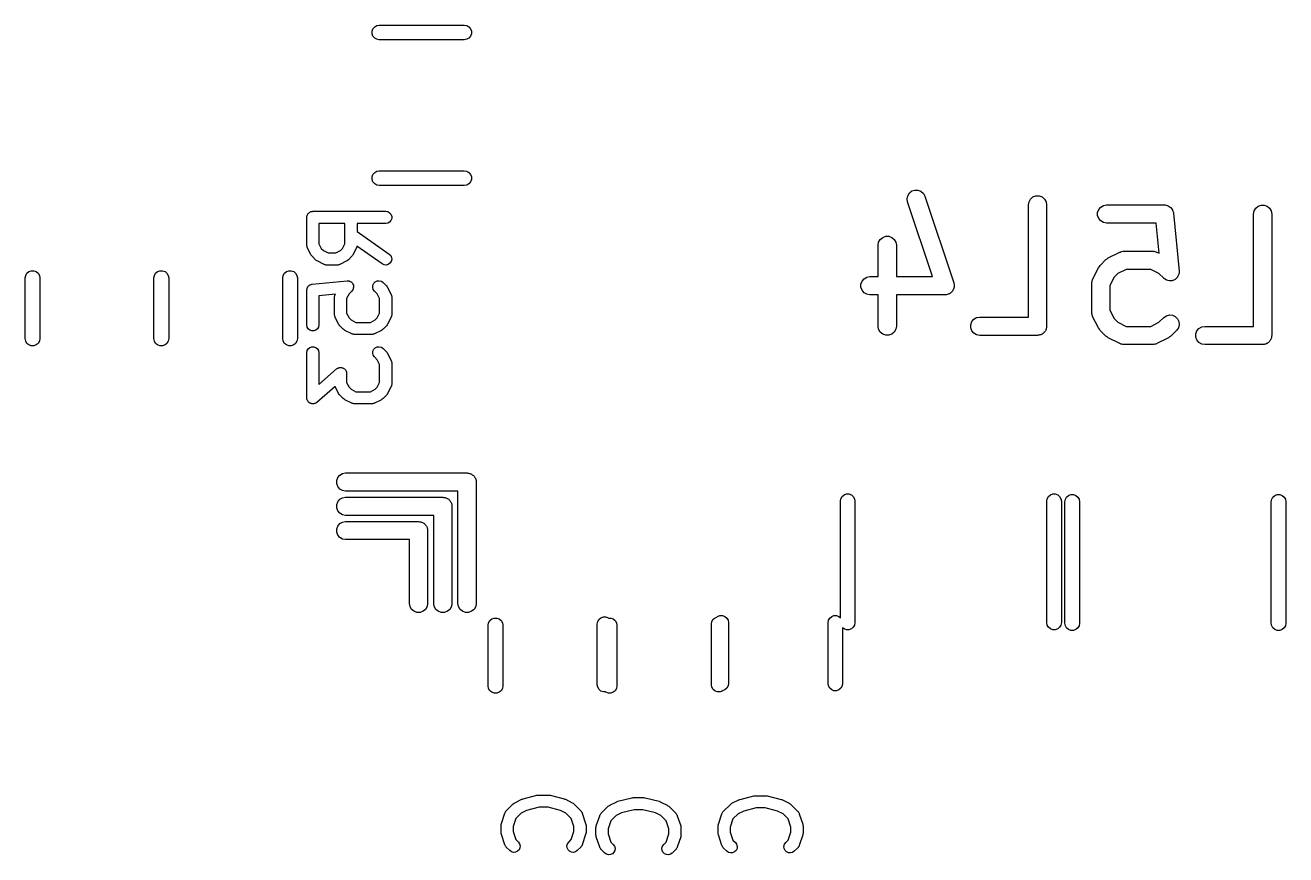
# Model space of a CAD drawing. Extents: x 93.7 to 160.2, y -161.6 to -97.7.
# Drawn here: x 149.72 to 160.1, y -152.25 to -145.42 of the extents above; entities that cross this region are included whole.
import ezdxf

# ---------------------------------------------------------------- set-up
doc = ezdxf.new("R2010")
doc.units = 0
doc.header["$MEASUREMENT"] = 0
doc.layers.add('BLACK', color=7, linetype='CONTINUOUS')

msp = doc.modelspace()

# ---------------------------------------------------------------- linework, layer by layer
at = {"layer": 'Black'}
for p, q in [((152.576, -145.467), (152.583, -145.448)), ((152.576, -145.488), (152.576, -145.467)), ((152.583, -145.508), (152.576, -145.488)), ((152.583, -145.448), (152.597, -145.432)), ((152.597, -145.432), (152.615, -145.421)), ((152.615, -145.421), (152.635, -145.418)), ((152.635, -145.418), (153.335, -145.418)), ((153.335, -145.418), (153.356, -145.421)), ((153.356, -145.421), (153.374, -145.432)), ((153.374, -145.432), (153.387, -145.448)), ((153.387, -145.448), (153.394, -145.467)), ((153.394, -145.488), (153.387, -145.508)), ((153.394, -145.467), (153.394, -145.488)), ((152.597, -145.524), (152.583, -145.508)), ((152.615, -145.534), (152.597, -145.524)), ((152.635, -145.538), (152.615, -145.534)), ((153.335, -145.538), (152.635, -145.538)), ((153.356, -145.534), (153.335, -145.538)), ((153.374, -145.524), (153.356, -145.534)), ((153.387, -145.508), (153.374, -145.524)), ((152.583, -146.648), (152.597, -146.632)), ((152.597, -146.632), (152.615, -146.621)), ((152.615, -146.621), (152.635, -146.618)), ((152.635, -146.618), (153.335, -146.618)), ((153.335, -146.618), (153.356, -146.621)), ((153.356, -146.621), (153.374, -146.632)), ((153.374, -146.632), (153.387, -146.648)), ((152.576, -146.667), (152.583, -146.648)), ((152.576, -146.688), (152.576, -146.667)), ((152.583, -146.708), (152.576, -146.688)), ((152.597, -146.724), (152.583, -146.708)), ((152.615, -146.734), (152.597, -146.724)), ((152.635, -146.738), (152.615, -146.734)), ((153.335, -146.738), (152.635, -146.738)), ((153.356, -146.734), (153.335, -146.738)), ((153.374, -146.724), (153.356, -146.734)), ((153.387, -146.708), (153.374, -146.724)), ((153.387, -146.648), (153.394, -146.667)), ((153.394, -146.688), (153.387, -146.708)), ((153.394, -146.667), (153.394, -146.688)), ((156.983, -146.847), (156.988, -146.822)), ((156.988, -146.822), (157.002, -146.799)), ((157.002, -146.799), (157.022, -146.783)), ((157.022, -146.783), (157.047, -146.775)), ((157.047, -146.775), (157.073, -146.776)), ((157.073, -146.776), (157.097, -146.785)), ((157.097, -146.785), (157.117, -146.803)), ((157.117, -146.803), (157.129, -146.825)), ((157.129, -146.825), (157.367, -147.54)), ((158.001, -146.849), (158.02, -146.832)), ((158.02, -146.832), (158.045, -146.823)), ((158.045, -146.823), (158.071, -146.823)), ((158.071, -146.823), (158.095, -146.832)), ((158.095, -146.832), (158.115, -146.849)), ((156.987, -146.873), (156.983, -146.847)), ((157.192, -147.488), (156.987, -146.873)), ((157.983, -146.897), (157.988, -146.871)), ((157.983, -147.822), (157.983, -146.897)), ((157.988, -146.871), (158.001, -146.849)), ((158.115, -146.849), (158.128, -146.871)), ((158.128, -146.871), (158.133, -146.897)), ((158.133, -146.897), (158.133, -147.897)), ((158.553, -146.96), (158.562, -146.935)), ((158.562, -146.935), (158.578, -146.915)), ((158.578, -146.915), (158.601, -146.902)), ((158.601, -146.902), (158.626, -146.898)), ((158.626, -146.898), (159.103, -146.898)), ((159.103, -146.898), (159.105, -146.898)), ((159.105, -146.898), (159.108, -146.898)), ((159.108, -146.898), (159.118, -146.901)), ((159.118, -146.901), (159.128, -146.902)), ((159.128, -146.902), (159.131, -146.904)), ((159.131, -146.904), (159.134, -146.905)), ((159.134, -146.905), (159.142, -146.91)), ((159.142, -146.91), (159.151, -146.915)), ((159.151, -146.915), (159.153, -146.918)), ((159.153, -146.918), (159.155, -146.919)), ((159.155, -146.919), (159.161, -146.928)), ((159.161, -146.928), (159.168, -146.935)), ((159.168, -146.935), (159.169, -146.938)), ((159.169, -146.938), (159.17, -146.94)), ((159.17, -146.94), (159.173, -146.95)), ((159.837, -146.973), (159.842, -146.947)), ((159.842, -146.947), (159.855, -146.925)), ((159.855, -146.925), (159.875, -146.908)), ((159.875, -146.908), (159.899, -146.899)), ((159.899, -146.899), (159.925, -146.899)), ((159.925, -146.899), (159.95, -146.908)), ((159.95, -146.908), (159.97, -146.925)), ((159.97, -146.925), (159.983, -146.947)), ((159.983, -146.947), (159.987, -146.973)), ((152.038, -147), (152.039, -146.996)), ((152.038, -147.229), (152.038, -147)), ((152.039, -146.992), (152.04, -146.987)), ((152.039, -146.996), (152.039, -146.992)), ((152.04, -146.987), (152.041, -146.983)), ((152.041, -146.983), (152.043, -146.979)), ((152.043, -146.979), (152.045, -146.975)), ((152.045, -146.975), (152.047, -146.972)), ((152.047, -146.972), (152.05, -146.968)), ((152.05, -146.968), (152.053, -146.965)), ((152.053, -146.965), (152.056, -146.962)), ((152.056, -146.962), (152.059, -146.96)), ((152.059, -146.96), (152.063, -146.957)), ((152.063, -146.957), (152.067, -146.955)), ((152.067, -146.955), (152.071, -146.953)), ((152.071, -146.953), (152.075, -146.953)), ((152.075, -146.953), (152.079, -146.951)), ((152.079, -146.951), (152.084, -146.951)), ((152.084, -146.951), (152.088, -146.95)), ((152.088, -146.95), (152.688, -146.95)), ((152.138, -147.05), (152.138, -147.217)), ((152.352, -147.05), (152.138, -147.05)), ((152.352, -147.217), (152.352, -147.05)), ((152.688, -147.05), (152.452, -147.05)), ((152.452, -147.05), (152.452, -147.117)), ((152.688, -146.95), (152.705, -146.953)), ((152.705, -147.047), (152.688, -147.05)), ((152.705, -146.953), (152.72, -146.962)), ((152.72, -147.039), (152.705, -147.047)), ((152.72, -146.962), (152.731, -146.975)), ((152.731, -147.025), (152.72, -147.039)), ((152.731, -146.975), (152.737, -146.992)), ((152.737, -147.009), (152.731, -147.025)), ((152.737, -146.992), (152.737, -147.009)), ((158.553, -146.986), (158.553, -146.96)), ((158.562, -147.01), (158.553, -146.986)), ((158.578, -147.03), (158.562, -147.01)), ((158.601, -147.043), (158.578, -147.03)), ((158.626, -147.048), (158.601, -147.043)), ((159.035, -147.048), (158.626, -147.048)), ((159.06, -147.296), (159.035, -147.048)), ((159.173, -146.95), (159.177, -146.96)), ((159.177, -146.96), (159.177, -146.963)), ((159.177, -146.963), (159.177, -146.965)), ((159.177, -146.965), (159.225, -147.442)), ((159.837, -147.898), (159.837, -146.973)), ((159.987, -146.973), (159.987, -147.973)), ((152.452, -147.117), (152.717, -147.302)), ((152.038, -147.232), (152.038, -147.229)), ((152.038, -147.235), (152.038, -147.232)), ((152.04, -147.24), (152.038, -147.235)), ((152.041, -147.246), (152.04, -147.24)), ((152.042, -147.248), (152.041, -147.246)), ((152.043, -147.251), (152.042, -147.248)), ((152.072, -147.308), (152.043, -147.251)), ((152.138, -147.217), (152.157, -147.256)), ((152.157, -147.256), (152.175, -147.273)), ((152.315, -147.273), (152.332, -147.256)), ((152.332, -147.256), (152.352, -147.217)), ((152.447, -147.251), (152.418, -147.308)), ((152.448, -147.248), (152.447, -147.251)), ((152.449, -147.246), (152.448, -147.248)), ((152.45, -147.24), (152.449, -147.246)), ((152.451, -147.238), (152.45, -147.24)), ((152.659, -147.384), (152.451, -147.238)), ((156.745, -147.23), (156.749, -147.204)), ((156.745, -147.488), (156.745, -147.23)), ((156.749, -147.204), (156.762, -147.182)), ((156.762, -147.182), (156.782, -147.165)), ((156.782, -147.165), (156.807, -147.156)), ((156.807, -147.156), (156.833, -147.156)), ((156.833, -147.156), (156.857, -147.165)), ((156.857, -147.165), (156.877, -147.182)), ((156.877, -147.182), (156.89, -147.204)), ((156.89, -147.204), (156.895, -147.23)), ((156.895, -147.23), (156.895, -147.488)), ((152.076, -147.315), (152.072, -147.308)), ((152.081, -147.321), (152.076, -147.315)), ((152.11, -147.35), (152.081, -147.321)), ((152.116, -147.355), (152.11, -147.35)), ((152.123, -147.359), (152.116, -147.355)), ((152.18, -147.388), (152.123, -147.359)), ((152.175, -147.273), (152.214, -147.293)), ((152.214, -147.293), (152.276, -147.293)), ((152.276, -147.293), (152.315, -147.273)), ((152.367, -147.359), (152.31, -147.388)), ((152.374, -147.355), (152.367, -147.359)), ((152.38, -147.35), (152.374, -147.355)), ((152.409, -147.321), (152.38, -147.35)), ((152.413, -147.315), (152.409, -147.321)), ((152.418, -147.308), (152.413, -147.315)), ((152.717, -147.302), (152.729, -147.314)), ((152.729, -147.314), (152.736, -147.33)), ((152.738, -147.347), (152.733, -147.364)), ((152.736, -147.33), (152.738, -147.347)), ((158.573, -147.396), (158.621, -147.348)), ((158.621, -147.348), (158.631, -147.342)), ((158.631, -147.342), (158.641, -147.334)), ((158.641, -147.334), (158.736, -147.287)), ((158.736, -147.287), (158.74, -147.286)), ((158.74, -147.286), (158.744, -147.283)), ((158.744, -147.283), (158.752, -147.282)), ((158.752, -147.282), (158.761, -147.279)), ((158.761, -147.279), (158.765, -147.28)), ((158.765, -147.28), (158.769, -147.279)), ((158.769, -147.279), (159.007, -147.279)), ((159.007, -147.279), (159.012, -147.28)), ((159.012, -147.28), (159.016, -147.279)), ((159.016, -147.279), (159.024, -147.282)), ((159.024, -147.282), (159.033, -147.283)), ((159.033, -147.283), (159.037, -147.286)), ((159.037, -147.286), (159.041, -147.287)), ((159.041, -147.287), (159.06, -147.296)), ((149.722, -147.479), (149.732, -147.461)), ((149.732, -147.461), (149.748, -147.447)), ((149.748, -147.447), (149.768, -147.44)), ((149.768, -147.44), (149.789, -147.44)), ((149.789, -147.44), (149.808, -147.447)), ((149.808, -147.447), (149.824, -147.461)), ((149.824, -147.461), (149.835, -147.479)), ((150.782, -147.479), (150.792, -147.461)), ((150.792, -147.461), (150.808, -147.447)), ((150.808, -147.447), (150.828, -147.44)), ((150.828, -147.44), (150.849, -147.44)), ((150.849, -147.44), (150.85, -147.44)), ((150.85, -147.44), (150.87, -147.447)), ((150.87, -147.447), (150.886, -147.461)), ((150.886, -147.461), (150.896, -147.479)), ((151.844, -147.479), (151.854, -147.461)), ((151.854, -147.461), (151.87, -147.447)), ((151.87, -147.447), (151.89, -147.44)), ((151.89, -147.44), (151.91, -147.44)), ((151.91, -147.44), (151.93, -147.447)), ((151.93, -147.447), (151.946, -147.461)), ((151.946, -147.461), (151.956, -147.479)), ((152.183, -147.389), (152.18, -147.388)), ((152.185, -147.39), (152.183, -147.389)), ((152.191, -147.391), (152.185, -147.39)), ((152.196, -147.393), (152.191, -147.391)), ((152.199, -147.393), (152.196, -147.393)), ((152.202, -147.393), (152.199, -147.393)), ((152.288, -147.393), (152.202, -147.393)), ((152.291, -147.393), (152.288, -147.393)), ((152.294, -147.393), (152.291, -147.393)), ((152.299, -147.391), (152.294, -147.393)), ((152.305, -147.39), (152.299, -147.391)), ((152.307, -147.389), (152.305, -147.39)), ((152.31, -147.388), (152.307, -147.389)), ((152.675, -147.391), (152.659, -147.384)), ((152.692, -147.393), (152.675, -147.391)), ((152.709, -147.388), (152.692, -147.393)), ((152.723, -147.378), (152.709, -147.388)), ((152.733, -147.364), (152.723, -147.378)), ((158.512, -147.511), (158.559, -147.416)), ((158.559, -147.416), (158.567, -147.406)), ((158.567, -147.406), (158.573, -147.396)), ((158.719, -147.463), (158.688, -147.494)), ((158.787, -147.429), (158.719, -147.463)), ((158.99, -147.429), (158.787, -147.429)), ((159.058, -147.463), (158.99, -147.429)), ((159.097, -147.502), (159.058, -147.463)), ((159.224, -147.455), (159.223, -147.468)), ((159.225, -147.443), (159.224, -147.455)), ((159.225, -147.442), (159.225, -147.442)), ((159.225, -147.442), (159.225, -147.443)), ((149.718, -147.499), (149.722, -147.479)), ((149.718, -147.999), (149.718, -147.499)), ((149.835, -147.479), (149.838, -147.499)), ((149.838, -147.499), (149.838, -147.999)), ((150.778, -147.499), (150.782, -147.479)), ((150.778, -147.999), (150.778, -147.499)), ((150.896, -147.479), (150.9, -147.499)), ((150.9, -147.499), (150.9, -147.999)), ((151.84, -147.499), (151.844, -147.479)), ((151.84, -147.999), (151.84, -147.499)), ((151.956, -147.479), (151.96, -147.499)), ((151.96, -147.499), (151.96, -147.999)), ((152.046, -147.574), (152.05, -147.568)), ((152.05, -147.568), (152.051, -147.567)), ((152.051, -147.567), (152.052, -147.565)), ((152.052, -147.565), (152.058, -147.561)), ((152.058, -147.561), (152.063, -147.557)), ((152.063, -147.557), (152.065, -147.556)), ((152.065, -147.556), (152.066, -147.555)), ((152.066, -147.555), (152.073, -147.553)), ((152.073, -147.553), (152.079, -147.551)), ((152.079, -147.551), (152.081, -147.551)), ((152.081, -147.551), (152.083, -147.551)), ((152.083, -147.551), (152.369, -147.522)), ((152.369, -147.522), (152.369, -147.522)), ((152.369, -147.522), (152.369, -147.522)), ((152.369, -147.522), (152.377, -147.523)), ((152.377, -147.523), (152.386, -147.523)), ((152.386, -147.523), (152.386, -147.523)), ((152.386, -147.523), (152.386, -147.523)), ((152.386, -147.523), (152.394, -147.527)), ((152.394, -147.527), (152.402, -147.53)), ((152.402, -147.53), (152.402, -147.531)), ((152.402, -147.531), (152.402, -147.531)), ((152.402, -147.531), (152.408, -147.537)), ((152.408, -147.537), (152.414, -147.543)), ((152.414, -147.543), (152.414, -147.543)), ((152.414, -147.543), (152.415, -147.543)), ((152.415, -147.543), (152.418, -147.551)), ((152.418, -147.551), (152.422, -147.558)), ((152.422, -147.558), (152.422, -147.558)), ((152.422, -147.558), (152.422, -147.559)), ((152.422, -147.559), (152.423, -147.567)), ((152.423, -147.567), (152.423, -147.575)), ((152.581, -147.576), (152.582, -147.559)), ((152.582, -147.559), (152.59, -147.543)), ((152.59, -147.543), (152.602, -147.531)), ((152.602, -147.531), (152.618, -147.523)), ((152.618, -147.523), (152.635, -147.522)), ((152.635, -147.522), (152.652, -147.526)), ((152.652, -147.526), (152.666, -147.536)), ((152.666, -147.536), (152.695, -147.565)), ((152.695, -147.565), (152.699, -147.571)), ((156.603, -147.55), (156.612, -147.526)), ((156.603, -147.576), (156.603, -147.55)), ((156.612, -147.526), (156.629, -147.506)), ((156.629, -147.506), (156.651, -147.493)), ((156.651, -147.493), (156.677, -147.488)), ((156.677, -147.488), (156.745, -147.488)), ((156.895, -147.488), (157.192, -147.488)), ((157.367, -147.54), (157.368, -147.545)), ((157.368, -147.545), (157.37, -147.55)), ((157.37, -147.55), (157.37, -147.558)), ((157.37, -147.558), (157.371, -147.565)), ((157.371, -147.565), (157.37, -147.571)), ((158.504, -147.536), (158.507, -147.527)), ((158.505, -147.54), (158.504, -147.536)), ((158.504, -147.544), (158.505, -147.54)), ((158.504, -147.782), (158.504, -147.544)), ((158.507, -147.527), (158.508, -147.519)), ((158.508, -147.519), (158.511, -147.515)), ((158.511, -147.515), (158.512, -147.511)), ((158.688, -147.494), (158.654, -147.562)), ((158.654, -147.562), (158.654, -147.765)), ((159.098, -147.502), (159.097, -147.502)), ((159.098, -147.503), (159.098, -147.502)), ((159.108, -147.51), (159.098, -147.503)), ((159.119, -147.517), (159.108, -147.51)), ((159.132, -147.521), (159.119, -147.517)), ((159.119, -147.517), (159.119, -147.517)), ((159.119, -147.517), (159.119, -147.517)), ((159.144, -147.524), (159.132, -147.521)), ((159.145, -147.524), (159.144, -147.524)), ((159.144, -147.524), (159.144, -147.524)), ((159.157, -147.523), (159.145, -147.524)), ((159.17, -147.522), (159.157, -147.523)), ((159.171, -147.521), (159.17, -147.521)), ((159.17, -147.521), (159.17, -147.522)), ((159.182, -147.516), (159.171, -147.521)), ((159.193, -147.511), (159.182, -147.516)), ((159.194, -147.51), (159.193, -147.511)), ((159.203, -147.501), (159.194, -147.51)), ((159.194, -147.51), (159.194, -147.51)), ((159.212, -147.492), (159.203, -147.501)), ((159.217, -147.48), (159.212, -147.491)), ((159.212, -147.491), (159.212, -147.492)), ((159.212, -147.492), (159.212, -147.492)), ((159.223, -147.469), (159.217, -147.48)), ((159.223, -147.468), (159.223, -147.468)), ((159.223, -147.468), (159.223, -147.469)), ((152.038, -147.597), (152.04, -147.59)), ((152.038, -147.598), (152.038, -147.597)), ((152.038, -147.6), (152.038, -147.598)), ((152.038, -147.886), (152.038, -147.6)), ((152.04, -147.59), (152.041, -147.583)), ((152.041, -147.583), (152.042, -147.582)), ((152.042, -147.58), (152.046, -147.574)), ((152.042, -147.582), (152.042, -147.58)), ((152.273, -147.632), (152.138, -147.646)), ((152.138, -147.646), (152.138, -147.886)), ((152.266, -147.657), (152.267, -147.655)), ((152.266, -147.8), (152.266, -147.657)), ((152.267, -147.652), (152.268, -147.646)), ((152.267, -147.655), (152.267, -147.652)), ((152.268, -147.646), (152.269, -147.64)), ((152.269, -147.64), (152.271, -147.638)), ((152.271, -147.638), (152.272, -147.635)), ((152.272, -147.635), (152.273, -147.632)), ((152.386, -147.63), (152.366, -147.669)), ((152.366, -147.669), (152.366, -147.788)), ((152.409, -147.607), (152.386, -147.63)), ((152.414, -147.6), (152.409, -147.607)), ((152.409, -147.607), (152.409, -147.607)), ((152.409, -147.607), (152.409, -147.607)), ((152.419, -147.593), (152.414, -147.6)), ((152.421, -147.584), (152.419, -147.592)), ((152.419, -147.592), (152.419, -147.593)), ((152.419, -147.593), (152.419, -147.593)), ((152.423, -147.576), (152.421, -147.584)), ((152.423, -147.575), (152.423, -147.576)), ((152.423, -147.576), (152.423, -147.576)), ((152.585, -147.593), (152.581, -147.576)), ((152.595, -147.607), (152.585, -147.593)), ((152.618, -147.63), (152.595, -147.607)), ((152.638, -147.669), (152.618, -147.63)), ((152.638, -147.788), (152.638, -147.669)), ((152.699, -147.571), (152.704, -147.578)), ((152.704, -147.578), (152.733, -147.635)), ((152.733, -147.635), (152.733, -147.638)), ((152.733, -147.638), (152.735, -147.64)), ((152.735, -147.64), (152.736, -147.646)), ((152.736, -147.646), (152.738, -147.652)), ((152.738, -147.652), (152.737, -147.655)), ((152.737, -147.655), (152.738, -147.657)), ((152.738, -147.657), (152.738, -147.8)), ((156.612, -147.601), (156.603, -147.576)), ((156.629, -147.621), (156.612, -147.601)), ((156.651, -147.634), (156.629, -147.621)), ((156.677, -147.638), (156.651, -147.634)), ((156.745, -147.638), (156.677, -147.638)), ((156.745, -147.897), (156.745, -147.638)), ((157.296, -147.638), (156.895, -147.638)), ((156.895, -147.638), (156.895, -147.897)), ((157.302, -147.637), (157.296, -147.638)), ((157.307, -147.638), (157.302, -147.637)), ((157.314, -147.635), (157.307, -147.638)), ((157.322, -147.634), (157.314, -147.635)), ((157.327, -147.631), (157.322, -147.634)), ((157.332, -147.629), (157.327, -147.631)), ((157.338, -147.625), (157.332, -147.629)), ((157.344, -147.621), (157.338, -147.625)), ((157.348, -147.617), (157.344, -147.621)), ((157.352, -147.613), (157.348, -147.617)), ((157.356, -147.607), (157.352, -147.613)), ((157.361, -147.601), (157.356, -147.607)), ((157.363, -147.596), (157.361, -147.601)), ((157.366, -147.591), (157.363, -147.596)), ((157.367, -147.584), (157.366, -147.591)), ((157.37, -147.576), (157.367, -147.584)), ((157.37, -147.571), (157.37, -147.576)), ((158.654, -147.765), (158.688, -147.833)), ((152.267, -147.803), (152.266, -147.8)), ((152.267, -147.806), (152.267, -147.803)), ((152.268, -147.812), (152.267, -147.806)), ((152.269, -147.817), (152.268, -147.812)), ((152.271, -147.82), (152.269, -147.817)), ((152.272, -147.823), (152.271, -147.82)), ((152.3, -147.88), (152.272, -147.823)), ((152.305, -147.886), (152.3, -147.88)), ((152.366, -147.788), (152.386, -147.828)), ((152.386, -147.828), (152.403, -147.845)), ((152.403, -147.845), (152.442, -147.865)), ((152.442, -147.865), (152.562, -147.865)), ((152.562, -147.865), (152.601, -147.845)), ((152.601, -147.845), (152.618, -147.828)), ((152.618, -147.828), (152.638, -147.788)), ((152.704, -147.88), (152.699, -147.886)), ((152.733, -147.823), (152.704, -147.88)), ((152.735, -147.817), (152.733, -147.82)), ((152.733, -147.82), (152.733, -147.823)), ((152.736, -147.812), (152.735, -147.817)), ((152.738, -147.806), (152.736, -147.812)), ((152.738, -147.8), (152.737, -147.803)), ((152.737, -147.803), (152.738, -147.806)), ((157.508, -147.884), (157.517, -147.859)), ((157.517, -147.859), (157.534, -147.839)), ((157.534, -147.839), (157.556, -147.826)), ((157.556, -147.826), (157.582, -147.822)), ((157.582, -147.822), (157.983, -147.822)), ((158.505, -147.787), (158.504, -147.782)), ((158.504, -147.791), (158.505, -147.787)), ((158.507, -147.799), (158.504, -147.791)), ((158.508, -147.808), (158.507, -147.799)), ((158.511, -147.812), (158.508, -147.808)), ((158.512, -147.816), (158.511, -147.812)), ((158.559, -147.911), (158.512, -147.816)), ((158.688, -147.833), (158.719, -147.864)), ((158.719, -147.864), (158.787, -147.898)), ((158.99, -147.898), (159.058, -147.864)), ((159.058, -147.864), (159.097, -147.825)), ((159.097, -147.825), (159.119, -147.81)), ((159.119, -147.81), (159.144, -147.803)), ((159.144, -147.803), (159.17, -147.805)), ((159.17, -147.805), (159.193, -147.816)), ((159.193, -147.816), (159.212, -147.835)), ((159.212, -147.835), (159.223, -147.858)), ((159.223, -147.858), (159.225, -147.884)), ((152.041, -147.903), (152.038, -147.886)), ((152.05, -147.918), (152.041, -147.903)), ((152.063, -147.929), (152.05, -147.918)), ((152.079, -147.935), (152.063, -147.929)), ((152.097, -147.935), (152.079, -147.935)), ((152.113, -147.929), (152.097, -147.935)), ((152.126, -147.918), (152.113, -147.929)), ((152.135, -147.903), (152.126, -147.918)), ((152.138, -147.886), (152.135, -147.903)), ((152.31, -147.893), (152.305, -147.886)), ((152.338, -147.921), (152.31, -147.893)), ((152.345, -147.926), (152.338, -147.921)), ((152.351, -147.931), (152.345, -147.926)), ((152.408, -147.959), (152.351, -147.931)), ((152.411, -147.96), (152.408, -147.959)), ((152.414, -147.962), (152.411, -147.96)), ((152.419, -147.963), (152.414, -147.962)), ((152.425, -147.964), (152.419, -147.963)), ((152.428, -147.964), (152.425, -147.964)), ((152.431, -147.965), (152.428, -147.964)), ((152.574, -147.965), (152.431, -147.965)), ((152.576, -147.964), (152.574, -147.965)), ((152.579, -147.964), (152.576, -147.964)), ((152.585, -147.963), (152.579, -147.964)), ((152.591, -147.962), (152.585, -147.963)), ((152.593, -147.96), (152.591, -147.962)), ((152.596, -147.959), (152.593, -147.96)), ((152.653, -147.931), (152.596, -147.959)), ((152.659, -147.926), (152.653, -147.931)), ((152.666, -147.921), (152.659, -147.926)), ((152.695, -147.893), (152.666, -147.921)), ((152.699, -147.886), (152.695, -147.893)), ((156.749, -147.922), (156.745, -147.897)), ((156.762, -147.945), (156.749, -147.922)), ((156.782, -147.962), (156.762, -147.945)), ((156.807, -147.971), (156.782, -147.962)), ((156.833, -147.971), (156.807, -147.971)), ((156.857, -147.962), (156.833, -147.971)), ((156.877, -147.945), (156.857, -147.962)), ((156.89, -147.922), (156.877, -147.945)), ((156.895, -147.897), (156.89, -147.922)), ((157.508, -147.91), (157.508, -147.884)), ((157.517, -147.934), (157.508, -147.91)), ((157.534, -147.954), (157.517, -147.934)), ((157.556, -147.967), (157.534, -147.954)), ((157.582, -147.972), (157.556, -147.967)), ((158.058, -147.972), (157.582, -147.972)), ((158.064, -147.971), (158.058, -147.972)), ((158.071, -147.971), (158.064, -147.971)), ((158.077, -147.968), (158.071, -147.971)), ((158.084, -147.967), (158.077, -147.968)), ((158.089, -147.964), (158.084, -147.967)), ((158.095, -147.962), (158.089, -147.964)), ((158.101, -147.957), (158.095, -147.962)), ((158.106, -147.954), (158.101, -147.957)), ((158.11, -147.949), (158.106, -147.954)), ((158.115, -147.945), (158.11, -147.949)), ((158.119, -147.939), (158.115, -147.945)), ((158.123, -147.934), (158.119, -147.939)), ((158.125, -147.928), (158.123, -147.934)), ((158.128, -147.922), (158.125, -147.928)), ((158.13, -147.916), (158.128, -147.922)), ((158.132, -147.91), (158.13, -147.916)), ((158.133, -147.897), (158.132, -147.903)), ((158.132, -147.903), (158.132, -147.91)), ((158.567, -147.921), (158.559, -147.911)), ((158.573, -147.931), (158.567, -147.921)), ((158.621, -147.978), (158.573, -147.931)), ((158.631, -147.985), (158.621, -147.978)), ((158.641, -147.992), (158.631, -147.985)), ((158.787, -147.898), (158.99, -147.898)), ((159.146, -147.985), (159.136, -147.992)), ((159.156, -147.978), (159.146, -147.985)), ((159.203, -147.931), (159.156, -147.978)), ((159.218, -147.909), (159.203, -147.931)), ((159.225, -147.884), (159.218, -147.909)), ((159.362, -147.96), (159.371, -147.935)), ((159.362, -147.986), (159.362, -147.96)), ((159.371, -148.01), (159.362, -147.986)), ((159.371, -147.935), (159.388, -147.915)), ((159.388, -147.915), (159.41, -147.902)), ((159.41, -147.902), (159.436, -147.898)), ((159.436, -147.898), (159.837, -147.898)), ((159.986, -147.986), (159.984, -147.992)), ((159.987, -147.973), (159.986, -147.979)), ((159.986, -147.979), (159.986, -147.986)), ((149.722, -148.02), (149.718, -147.999)), ((149.732, -148.038), (149.722, -148.02)), ((149.748, -148.051), (149.732, -148.038)), ((149.768, -148.058), (149.748, -148.051)), ((149.789, -148.058), (149.768, -148.058)), ((149.808, -148.051), (149.789, -148.058)), ((149.824, -148.038), (149.808, -148.051)), ((149.835, -148.02), (149.824, -148.038)), ((149.838, -147.999), (149.835, -148.02)), ((150.782, -148.02), (150.778, -147.999)), ((150.792, -148.038), (150.782, -148.02)), ((150.808, -148.051), (150.792, -148.038)), ((150.828, -148.058), (150.808, -148.051)), ((150.83, -148.058), (150.828, -148.058)), ((150.849, -148.058), (150.83, -148.058)), ((150.85, -148.058), (150.849, -148.058)), ((150.87, -148.051), (150.85, -148.058)), ((150.886, -148.038), (150.87, -148.051)), ((150.896, -148.02), (150.886, -148.038)), ((150.9, -147.999), (150.896, -148.02)), ((151.844, -148.02), (151.84, -147.999)), ((151.854, -148.038), (151.844, -148.02)), ((151.87, -148.051), (151.854, -148.038)), ((151.89, -148.058), (151.87, -148.051)), ((151.91, -148.058), (151.89, -148.058)), ((151.93, -148.051), (151.91, -148.058)), ((151.946, -148.038), (151.93, -148.051)), ((151.956, -148.02), (151.946, -148.038)), ((151.96, -147.999), (151.956, -148.02)), ((152.041, -148.097), (152.05, -148.082)), ((152.05, -148.082), (152.063, -148.071)), ((152.063, -148.071), (152.079, -148.065)), ((152.079, -148.065), (152.097, -148.065)), ((152.097, -148.065), (152.113, -148.071)), ((152.113, -148.071), (152.126, -148.082)), ((152.126, -148.082), (152.135, -148.097)), ((152.582, -148.102), (152.59, -148.086)), ((152.59, -148.086), (152.602, -148.074)), ((152.602, -148.074), (152.618, -148.066)), ((152.618, -148.066), (152.635, -148.065)), ((152.635, -148.065), (152.652, -148.069)), ((152.652, -148.069), (152.666, -148.079)), ((152.666, -148.079), (152.695, -148.108)), ((158.736, -148.04), (158.641, -147.992)), ((158.74, -148.041), (158.736, -148.04)), ((158.744, -148.043), (158.74, -148.041)), ((158.752, -148.045), (158.744, -148.043)), ((158.761, -148.047), (158.752, -148.045)), ((158.765, -148.047), (158.761, -148.047)), ((158.769, -148.048), (158.765, -148.047)), ((159.007, -148.048), (158.769, -148.048)), ((159.012, -148.047), (159.007, -148.048)), ((159.016, -148.047), (159.012, -148.047)), ((159.024, -148.045), (159.016, -148.047)), ((159.033, -148.043), (159.024, -148.045)), ((159.037, -148.041), (159.033, -148.043)), ((159.041, -148.04), (159.037, -148.041)), ((159.136, -147.992), (159.041, -148.04)), ((159.388, -148.03), (159.371, -148.01)), ((159.41, -148.043), (159.388, -148.03)), ((159.436, -148.048), (159.41, -148.043)), ((159.912, -148.048), (159.436, -148.048)), ((159.919, -148.047), (159.912, -148.048)), ((159.925, -148.047), (159.919, -148.047)), ((159.931, -148.045), (159.925, -148.047)), ((159.938, -148.043), (159.931, -148.045)), ((159.944, -148.04), (159.938, -148.043)), ((159.95, -148.038), (159.944, -148.04)), ((159.955, -148.034), (159.95, -148.038)), ((159.96, -148.03), (159.955, -148.034)), ((159.965, -148.025), (159.96, -148.03)), ((159.97, -148.021), (159.965, -148.025)), ((159.973, -148.015), (159.97, -148.021)), ((159.977, -148.01), (159.973, -148.015)), ((159.979, -148.004), (159.977, -148.01)), ((159.983, -147.999), (159.979, -148.004)), ((159.984, -147.992), (159.983, -147.999)), ((152.038, -148.115), (152.041, -148.097)), ((152.038, -148.486), (152.038, -148.115)), ((152.135, -148.097), (152.138, -148.115)), ((152.138, -148.115), (152.138, -148.376)), ((152.581, -148.119), (152.582, -148.102)), ((152.585, -148.136), (152.581, -148.119)), ((152.595, -148.15), (152.585, -148.136)), ((152.618, -148.173), (152.595, -148.15)), ((152.638, -148.212), (152.618, -148.173)), ((152.695, -148.108), (152.699, -148.114)), ((152.699, -148.114), (152.704, -148.121)), ((152.704, -148.121), (152.733, -148.178)), ((152.733, -148.178), (152.733, -148.181)), ((152.733, -148.181), (152.735, -148.183)), ((152.735, -148.183), (152.736, -148.189)), ((152.736, -148.189), (152.738, -148.195)), ((152.138, -148.376), (152.283, -148.248)), ((152.283, -148.248), (152.288, -148.246)), ((152.288, -148.246), (152.291, -148.243)), ((152.291, -148.243), (152.295, -148.241)), ((152.295, -148.241), (152.298, -148.239)), ((152.298, -148.239), (152.303, -148.238)), ((152.303, -148.238), (152.308, -148.237)), ((152.308, -148.237), (152.312, -148.237)), ((152.312, -148.237), (152.315, -148.236)), ((152.315, -148.236), (152.32, -148.237)), ((152.32, -148.237), (152.325, -148.237)), ((152.325, -148.237), (152.329, -148.238)), ((152.329, -148.238), (152.333, -148.239)), ((152.333, -148.239), (152.337, -148.241)), ((152.337, -148.241), (152.341, -148.243)), ((152.341, -148.243), (152.344, -148.245)), ((152.344, -148.245), (152.348, -148.247)), ((152.348, -148.247), (152.351, -148.251)), ((152.351, -148.251), (152.355, -148.254)), ((152.355, -148.254), (152.357, -148.257)), ((152.357, -148.257), (152.359, -148.26)), ((152.359, -148.26), (152.361, -148.265)), ((152.361, -148.265), (152.363, -148.269)), ((152.363, -148.269), (152.364, -148.273)), ((152.364, -148.273), (152.365, -148.276)), ((152.365, -148.276), (152.366, -148.281)), ((152.366, -148.281), (152.366, -148.286)), ((152.366, -148.286), (152.366, -148.36)), ((152.638, -148.36), (152.638, -148.212)), ((152.738, -148.195), (152.737, -148.197)), ((152.737, -148.197), (152.738, -148.2)), ((152.738, -148.2), (152.738, -148.372)), ((152.271, -148.392), (152.121, -148.524)), ((152.272, -148.394), (152.271, -148.392)), ((152.3, -148.451), (152.272, -148.394)), ((152.366, -148.36), (152.386, -148.399)), ((152.386, -148.399), (152.403, -148.416)), ((152.601, -148.416), (152.618, -148.399)), ((152.618, -148.399), (152.638, -148.36)), ((152.733, -148.394), (152.704, -148.451)), ((152.735, -148.389), (152.733, -148.391)), ((152.733, -148.391), (152.733, -148.394)), ((152.736, -148.383), (152.735, -148.389)), ((152.738, -148.377), (152.736, -148.383)), ((152.738, -148.372), (152.737, -148.375)), ((152.737, -148.375), (152.738, -148.377)), ((152.039, -148.491), (152.038, -148.486)), ((152.039, -148.496), (152.039, -148.491)), ((152.04, -148.499), (152.039, -148.496)), ((152.041, -148.503), (152.04, -148.499)), ((152.043, -148.507), (152.041, -148.503)), ((152.305, -148.458), (152.3, -148.451)), ((152.31, -148.464), (152.305, -148.458)), ((152.338, -148.493), (152.31, -148.464)), ((152.345, -148.497), (152.338, -148.493)), ((152.351, -148.502), (152.345, -148.497)), ((152.408, -148.531), (152.351, -148.502)), ((152.403, -148.416), (152.442, -148.436)), ((152.442, -148.436), (152.562, -148.436)), ((152.562, -148.436), (152.601, -148.416)), ((152.653, -148.502), (152.596, -148.531)), ((152.659, -148.497), (152.653, -148.502)), ((152.666, -148.493), (152.659, -148.497)), ((152.695, -148.464), (152.666, -148.493)), ((152.699, -148.458), (152.695, -148.464)), ((152.704, -148.451), (152.699, -148.458)), ((152.045, -148.512), (152.043, -148.507)), ((152.048, -148.515), (152.045, -148.512)), ((152.05, -148.518), (152.048, -148.515)), ((152.053, -148.521), (152.05, -148.518)), ((152.056, -148.525), (152.053, -148.521)), ((152.06, -148.527), (152.056, -148.525)), ((152.063, -148.529), (152.06, -148.527)), ((152.067, -148.531), (152.063, -148.529)), ((152.072, -148.533), (152.067, -148.531)), ((152.076, -148.534), (152.072, -148.533)), ((152.079, -148.535), (152.076, -148.534)), ((152.084, -148.535), (152.079, -148.535)), ((152.089, -148.536), (152.084, -148.535)), ((152.093, -148.535), (152.089, -148.536)), ((152.097, -148.535), (152.093, -148.535)), ((152.101, -148.534), (152.097, -148.535)), ((152.106, -148.533), (152.101, -148.534)), ((152.109, -148.531), (152.106, -148.533)), ((152.113, -148.529), (152.109, -148.531)), ((152.117, -148.526), (152.113, -148.529)), ((152.121, -148.524), (152.117, -148.526)), ((152.411, -148.532), (152.408, -148.531)), ((152.414, -148.533), (152.411, -148.532)), ((152.419, -148.534), (152.414, -148.533)), ((152.425, -148.536), (152.419, -148.534)), ((152.428, -148.535), (152.425, -148.536)), ((152.431, -148.536), (152.428, -148.535)), ((152.574, -148.536), (152.431, -148.536)), ((152.576, -148.535), (152.574, -148.536)), ((152.579, -148.536), (152.576, -148.535)), ((152.585, -148.534), (152.579, -148.536)), ((152.591, -148.533), (152.585, -148.534)), ((152.593, -148.532), (152.591, -148.533)), ((152.596, -148.531), (152.593, -148.532)), ((152.293, -149.142), (152.31, -149.122)), ((152.31, -149.122), (152.333, -149.109)), ((152.333, -149.109), (152.358, -149.104)), ((152.358, -149.104), (153.358, -149.104)), ((153.358, -149.104), (153.365, -149.106)), ((153.365, -149.106), (153.371, -149.106)), ((153.371, -149.106), (153.378, -149.108)), ((153.378, -149.108), (153.384, -149.109)), ((153.384, -149.109), (153.39, -149.112)), ((153.39, -149.112), (153.396, -149.115)), ((153.396, -149.115), (153.401, -149.119)), ((153.401, -149.119), (153.407, -149.122)), ((153.407, -149.122), (153.411, -149.127)), ((153.411, -149.127), (153.416, -149.131)), ((152.285, -149.166), (152.293, -149.142)), ((152.285, -149.193), (152.285, -149.166)), ((152.293, -149.217), (152.285, -149.193)), ((152.31, -149.237), (152.293, -149.217)), ((153.416, -149.131), (153.419, -149.137)), ((153.419, -149.137), (153.423, -149.142)), ((153.423, -149.142), (153.426, -149.148)), ((153.426, -149.148), (153.429, -149.154)), ((153.429, -149.154), (153.43, -149.16)), ((153.43, -149.16), (153.432, -149.166)), ((153.432, -149.166), (153.432, -149.173)), ((153.432, -149.173), (153.433, -149.179)), ((153.433, -149.179), (153.433, -150.179)), ((152.293, -149.342), (152.31, -149.322)), ((152.333, -149.25), (152.31, -149.237)), ((152.31, -149.322), (152.333, -149.309)), ((152.358, -149.254), (152.333, -149.25)), ((152.333, -149.309), (152.358, -149.304)), ((153.283, -149.254), (152.358, -149.254)), ((152.358, -149.304), (153.158, -149.304)), ((153.158, -149.304), (153.165, -149.306)), ((153.165, -149.306), (153.171, -149.306)), ((153.171, -149.306), (153.178, -149.308)), ((153.178, -149.308), (153.184, -149.309)), ((153.184, -149.309), (153.19, -149.312)), ((153.19, -149.312), (153.196, -149.315)), ((153.196, -149.315), (153.201, -149.319)), ((153.201, -149.319), (153.207, -149.322)), ((153.207, -149.322), (153.211, -149.327)), ((153.211, -149.327), (153.216, -149.331)), ((153.216, -149.331), (153.219, -149.337)), ((153.283, -150.179), (153.283, -149.254)), ((156.434, -149.337), (156.438, -149.317)), ((156.438, -149.317), (156.448, -149.298)), ((156.448, -149.298), (156.464, -149.285)), ((156.464, -149.285), (156.484, -149.278)), ((156.484, -149.278), (156.504, -149.278)), ((156.504, -149.278), (156.524, -149.285)), ((156.524, -149.285), (156.54, -149.298)), ((156.54, -149.298), (156.55, -149.317)), ((156.55, -149.317), (156.554, -149.337)), ((158.134, -149.337), (158.138, -149.317)), ((158.138, -149.317), (158.148, -149.298)), ((158.148, -149.298), (158.164, -149.285)), ((158.164, -149.285), (158.184, -149.278)), ((158.184, -149.278), (158.204, -149.278)), ((158.204, -149.278), (158.224, -149.285)), ((158.224, -149.285), (158.24, -149.298)), ((158.24, -149.298), (158.25, -149.317)), ((158.25, -149.317), (158.254, -149.337)), ((158.283, -149.342), (158.287, -149.322)), ((158.287, -149.322), (158.297, -149.304)), ((158.297, -149.304), (158.313, -149.29)), ((158.313, -149.29), (158.333, -149.283)), ((158.333, -149.283), (158.354, -149.283)), ((158.354, -149.283), (158.373, -149.29)), ((158.373, -149.29), (158.389, -149.304)), ((158.389, -149.304), (158.4, -149.322)), ((158.4, -149.322), (158.403, -149.342)), ((159.983, -149.342), (159.987, -149.322)), ((159.987, -149.322), (159.997, -149.304)), ((159.997, -149.304), (160.013, -149.29)), ((160.013, -149.29), (160.033, -149.283)), ((160.033, -149.283), (160.054, -149.283)), ((160.054, -149.283), (160.073, -149.29)), ((160.073, -149.29), (160.089, -149.304)), ((160.089, -149.304), (160.1, -149.322)), ((160.1, -149.322), (160.103, -149.342)), ((152.285, -149.366), (152.293, -149.342)), ((152.285, -149.393), (152.285, -149.366)), ((152.293, -149.417), (152.285, -149.393)), ((152.31, -149.437), (152.293, -149.417)), ((152.333, -149.45), (152.31, -149.437)), ((153.219, -149.337), (153.223, -149.342)), ((153.223, -149.342), (153.226, -149.348)), ((153.226, -149.348), (153.229, -149.354)), ((153.229, -149.354), (153.23, -149.36)), ((153.23, -149.36), (153.232, -149.366)), ((153.232, -149.366), (153.232, -149.373)), ((153.232, -149.373), (153.233, -149.379)), ((153.233, -149.379), (153.233, -150.179)), ((156.434, -150.297), (156.434, -149.337)), ((156.554, -149.337), (156.554, -150.337)), ((158.134, -150.337), (158.134, -149.337)), ((158.254, -149.337), (158.254, -150.337)), ((158.283, -150.342), (158.283, -149.342)), ((158.403, -149.342), (158.403, -150.342)), ((159.983, -150.342), (159.983, -149.342)), ((160.103, -149.342), (160.103, -150.342)), ((152.285, -149.566), (152.293, -149.542)), ((152.293, -149.542), (152.31, -149.522)), ((152.31, -149.522), (152.333, -149.509)), ((152.358, -149.454), (152.333, -149.45)), ((152.333, -149.509), (152.358, -149.504)), ((153.083, -149.454), (152.358, -149.454)), ((152.358, -149.504), (152.958, -149.504)), ((152.958, -149.504), (152.965, -149.506)), ((152.965, -149.506), (152.971, -149.506)), ((152.971, -149.506), (152.978, -149.508)), ((152.978, -149.508), (152.984, -149.509)), ((152.984, -149.509), (152.99, -149.512)), ((152.99, -149.512), (152.996, -149.515)), ((152.996, -149.515), (153.001, -149.519)), ((153.001, -149.519), (153.007, -149.522)), ((153.007, -149.522), (153.011, -149.527)), ((153.011, -149.527), (153.016, -149.531)), ((153.016, -149.531), (153.019, -149.537)), ((153.019, -149.537), (153.023, -149.542)), ((153.023, -149.542), (153.026, -149.548)), ((153.083, -150.179), (153.083, -149.454)), ((152.285, -149.593), (152.285, -149.566)), ((152.293, -149.617), (152.285, -149.593)), ((152.31, -149.637), (152.293, -149.617)), ((152.333, -149.65), (152.31, -149.637)), ((153.026, -149.548), (153.029, -149.554)), ((153.029, -149.554), (153.03, -149.56)), ((153.03, -149.56), (153.032, -149.566)), ((153.032, -149.566), (153.032, -149.573)), ((153.032, -149.573), (153.033, -149.579)), ((153.033, -149.579), (153.033, -150.179)), ((152.358, -149.654), (152.333, -149.65)), ((152.883, -149.654), (152.358, -149.654)), ((152.883, -150.179), (152.883, -149.654)), ((152.888, -150.205), (152.883, -150.179)), ((152.901, -150.228), (152.888, -150.205)), ((152.921, -150.244), (152.901, -150.228)), ((152.945, -150.253), (152.921, -150.244)), ((152.971, -150.253), (152.945, -150.253)), ((152.996, -150.244), (152.971, -150.253)), ((153.016, -150.228), (152.996, -150.244)), ((153.029, -150.205), (153.016, -150.228)), ((153.033, -150.179), (153.029, -150.205)), ((153.088, -150.205), (153.083, -150.179)), ((153.101, -150.228), (153.088, -150.205)), ((153.121, -150.244), (153.101, -150.228)), ((153.145, -150.253), (153.121, -150.244)), ((153.171, -150.253), (153.145, -150.253)), ((153.196, -150.244), (153.171, -150.253)), ((153.216, -150.228), (153.196, -150.244)), ((153.229, -150.205), (153.216, -150.228)), ((153.233, -150.179), (153.229, -150.205)), ((153.288, -150.205), (153.283, -150.179)), ((153.301, -150.228), (153.288, -150.205)), ((153.321, -150.244), (153.301, -150.228)), ((153.345, -150.253), (153.321, -150.244)), ((153.371, -150.253), (153.345, -150.253)), ((153.396, -150.244), (153.371, -150.253)), ((153.416, -150.228), (153.396, -150.244)), ((153.429, -150.205), (153.416, -150.228)), ((153.433, -150.179), (153.429, -150.205)), ((153.532, -150.359), (153.536, -150.339)), ((153.532, -150.859), (153.532, -150.359)), ((153.536, -150.339), (153.546, -150.321)), ((153.546, -150.321), (153.562, -150.307)), ((153.562, -150.307), (153.582, -150.3)), ((153.582, -150.3), (153.603, -150.3)), ((153.603, -150.3), (153.622, -150.307)), ((153.622, -150.307), (153.638, -150.321)), ((153.638, -150.321), (153.649, -150.339)), ((153.649, -150.339), (153.652, -150.359)), ((153.652, -150.359), (153.652, -150.859)), ((154.431, -150.349), (154.435, -150.329)), ((154.431, -150.849), (154.431, -150.349)), ((154.435, -150.329), (154.446, -150.31)), ((154.446, -150.31), (154.461, -150.297)), ((154.461, -150.297), (154.481, -150.29)), ((154.481, -150.29), (154.502, -150.29)), ((154.502, -150.29), (154.521, -150.297)), ((154.521, -150.297), (154.525, -150.3)), ((154.525, -150.3), (154.543, -150.3)), ((154.543, -150.3), (154.562, -150.307)), ((154.562, -150.307), (154.578, -150.321)), ((154.578, -150.321), (154.589, -150.339)), ((154.589, -150.339), (154.592, -150.359)), ((154.592, -150.359), (154.592, -150.859)), ((155.371, -150.349), (155.375, -150.329)), ((155.371, -150.849), (155.371, -150.349)), ((155.375, -150.329), (155.386, -150.31)), ((155.386, -150.31), (155.401, -150.297)), ((155.401, -150.297), (155.416, -150.292)), ((155.416, -150.292), (155.422, -150.287)), ((155.422, -150.287), (155.441, -150.28)), ((155.441, -150.28), (155.462, -150.28)), ((155.462, -150.28), (155.482, -150.287)), ((155.482, -150.287), (155.498, -150.3)), ((155.498, -150.3), (155.508, -150.318)), ((155.508, -150.318), (155.512, -150.339)), ((155.512, -150.339), (155.512, -150.839)), ((156.332, -150.339), (156.335, -150.318)), ((156.332, -150.839), (156.332, -150.339)), ((156.335, -150.318), (156.346, -150.3)), ((156.346, -150.3), (156.362, -150.287)), ((156.362, -150.287), (156.381, -150.28)), ((156.381, -150.28), (156.402, -150.28)), ((156.402, -150.28), (156.422, -150.287)), ((156.422, -150.287), (156.434, -150.297)), ((156.55, -150.358), (156.54, -150.376)), ((156.554, -150.337), (156.55, -150.358)), ((158.138, -150.358), (158.134, -150.337)), ((158.148, -150.376), (158.138, -150.358)), ((158.25, -150.358), (158.24, -150.376)), ((158.254, -150.337), (158.25, -150.358)), ((158.287, -150.363), (158.283, -150.342)), ((158.297, -150.381), (158.287, -150.363)), ((158.4, -150.363), (158.389, -150.381)), ((158.403, -150.342), (158.4, -150.363)), ((159.987, -150.363), (159.983, -150.342)), ((159.997, -150.381), (159.987, -150.363)), ((160.1, -150.363), (160.089, -150.381)), ((160.103, -150.342), (160.1, -150.363)), ((156.464, -150.389), (156.452, -150.379)), ((156.452, -150.379), (156.452, -150.839)), ((156.484, -150.396), (156.464, -150.389)), ((156.504, -150.396), (156.484, -150.396)), ((156.524, -150.389), (156.504, -150.396)), ((156.54, -150.376), (156.524, -150.389)), ((158.164, -150.389), (158.148, -150.376)), ((158.184, -150.396), (158.164, -150.389)), ((158.204, -150.396), (158.184, -150.396)), ((158.224, -150.389), (158.204, -150.396)), ((158.24, -150.376), (158.224, -150.389)), ((158.313, -150.394), (158.297, -150.381)), ((158.333, -150.401), (158.313, -150.394)), ((158.354, -150.401), (158.333, -150.401)), ((158.373, -150.394), (158.354, -150.401)), ((158.389, -150.381), (158.373, -150.394)), ((160.013, -150.394), (159.997, -150.381)), ((160.033, -150.401), (160.013, -150.394)), ((160.054, -150.401), (160.033, -150.401)), ((160.073, -150.394), (160.054, -150.401)), ((160.089, -150.381), (160.073, -150.394)), ((153.536, -150.88), (153.532, -150.859)), ((153.546, -150.898), (153.536, -150.88)), ((153.649, -150.88), (153.638, -150.898)), ((153.652, -150.859), (153.649, -150.88)), ((154.435, -150.87), (154.431, -150.849)), ((154.446, -150.888), (154.435, -150.87)), ((154.461, -150.901), (154.446, -150.888)), ((154.589, -150.88), (154.578, -150.898)), ((154.592, -150.859), (154.589, -150.88)), ((155.375, -150.87), (155.371, -150.849)), ((155.386, -150.888), (155.375, -150.87)), ((155.401, -150.901), (155.386, -150.888)), ((155.482, -150.891), (155.467, -150.896)), ((155.498, -150.877), (155.482, -150.891)), ((155.508, -150.859), (155.498, -150.877)), ((155.512, -150.839), (155.508, -150.859)), ((156.335, -150.859), (156.332, -150.839)), ((156.346, -150.877), (156.335, -150.859)), ((156.362, -150.891), (156.346, -150.877)), ((156.381, -150.898), (156.362, -150.891)), ((156.422, -150.891), (156.402, -150.898)), ((156.438, -150.877), (156.422, -150.891)), ((156.448, -150.859), (156.438, -150.877)), ((156.452, -150.839), (156.448, -150.859)), ((153.562, -150.911), (153.546, -150.898)), ((153.582, -150.918), (153.562, -150.911)), ((153.603, -150.918), (153.582, -150.918)), ((153.622, -150.911), (153.603, -150.918)), ((153.638, -150.898), (153.622, -150.911)), ((154.481, -150.908), (154.461, -150.901)), ((154.499, -150.908), (154.481, -150.908)), ((154.502, -150.911), (154.499, -150.908)), ((154.522, -150.918), (154.502, -150.911)), ((154.543, -150.918), (154.522, -150.918)), ((154.562, -150.911), (154.543, -150.918)), ((154.578, -150.898), (154.562, -150.911)), ((155.421, -150.908), (155.401, -150.901)), ((155.442, -150.908), (155.421, -150.908)), ((155.461, -150.901), (155.442, -150.908)), ((155.467, -150.896), (155.461, -150.901)), ((156.402, -150.898), (156.381, -150.898)), ((153.738, -151.83), (153.745, -151.825)), ((153.745, -151.825), (153.751, -151.82)), ((153.751, -151.82), (153.809, -151.792)), ((153.809, -151.792), (153.814, -151.79)), ((153.814, -151.79), (153.819, -151.788)), ((153.819, -151.788), (153.933, -151.759)), ((153.933, -151.759), (153.939, -151.759)), ((153.939, -151.759), (153.945, -151.758)), ((153.945, -151.758), (154.031, -151.758)), ((154.031, -151.758), (154.037, -151.759)), ((154.037, -151.759), (154.043, -151.759)), ((154.043, -151.759), (154.157, -151.788)), ((154.157, -151.788), (154.162, -151.79)), ((154.162, -151.79), (154.168, -151.792)), ((154.168, -151.792), (154.225, -151.82)), ((154.225, -151.82), (154.231, -151.825)), ((154.231, -151.825), (154.238, -151.83)), ((154.534, -151.841), (154.591, -151.812)), ((154.591, -151.812), (154.596, -151.81)), ((154.596, -151.81), (154.601, -151.808)), ((154.601, -151.808), (154.715, -151.78)), ((154.715, -151.78), (154.721, -151.779)), ((154.721, -151.779), (154.727, -151.778)), ((154.727, -151.778), (154.813, -151.778)), ((154.813, -151.778), (154.819, -151.779)), ((154.819, -151.779), (154.825, -151.78)), ((154.825, -151.78), (154.94, -151.808)), ((154.94, -151.808), (154.945, -151.81)), ((154.945, -151.81), (154.95, -151.812)), ((154.95, -151.812), (155.007, -151.841)), ((155.533, -151.83), (155.54, -151.825)), ((155.54, -151.825), (155.597, -151.797)), ((155.597, -151.797), (155.602, -151.795)), ((155.602, -151.795), (155.607, -151.793)), ((155.607, -151.793), (155.721, -151.764)), ((155.721, -151.764), (155.727, -151.764)), ((155.727, -151.764), (155.733, -151.763)), ((155.733, -151.763), (155.819, -151.763)), ((155.819, -151.763), (155.825, -151.764)), ((155.825, -151.764), (155.831, -151.764)), ((155.831, -151.764), (155.945, -151.793)), ((155.945, -151.793), (155.95, -151.795)), ((155.95, -151.795), (155.956, -151.797)), ((155.956, -151.797), (156.013, -151.825)), ((156.013, -151.825), (156.019, -151.83)), ((153.641, -151.992), (153.669, -151.906)), ((153.669, -151.906), (153.671, -151.904)), ((153.671, -151.901), (153.675, -151.896)), ((153.671, -151.904), (153.671, -151.901)), ((153.675, -151.896), (153.677, -151.891)), ((153.677, -151.891), (153.68, -151.889)), ((153.68, -151.889), (153.681, -151.887)), ((153.681, -151.887), (153.738, -151.83)), ((153.803, -151.906), (153.76, -151.949)), ((153.848, -151.884), (153.803, -151.906)), ((153.951, -151.858), (153.848, -151.884)), ((154.025, -151.858), (153.951, -151.858)), ((154.128, -151.884), (154.025, -151.858)), ((154.173, -151.906), (154.128, -151.884)), ((154.216, -151.949), (154.173, -151.906)), ((154.238, -151.83), (154.295, -151.887)), ((154.295, -151.887), (154.296, -151.889)), ((154.296, -151.889), (154.299, -151.891)), ((154.299, -151.891), (154.301, -151.896)), ((154.301, -151.896), (154.305, -151.901)), ((154.305, -151.901), (154.306, -151.904)), ((154.306, -151.904), (154.307, -151.906)), ((154.307, -151.906), (154.335, -151.992)), ((154.423, -152.012), (154.451, -151.927)), ((154.451, -151.927), (154.453, -151.924)), ((154.453, -151.924), (154.454, -151.921)), ((154.454, -151.921), (154.457, -151.917)), ((154.457, -151.917), (154.46, -151.911)), ((154.46, -151.911), (154.462, -151.909)), ((154.462, -151.909), (154.464, -151.907)), ((154.464, -151.907), (154.521, -151.85)), ((154.521, -151.85), (154.527, -151.845)), ((154.527, -151.845), (154.534, -151.841)), ((154.586, -151.926), (154.543, -151.969)), ((154.631, -151.904), (154.586, -151.926)), ((154.734, -151.878), (154.631, -151.904)), ((154.807, -151.878), (154.734, -151.878)), ((154.91, -151.904), (154.807, -151.878)), ((154.955, -151.926), (154.91, -151.904)), ((154.998, -151.969), (154.955, -151.926)), ((155.007, -151.841), (155.013, -151.845)), ((155.013, -151.845), (155.02, -151.85)), ((155.02, -151.85), (155.077, -151.907)), ((155.077, -151.907), (155.079, -151.909)), ((155.079, -151.909), (155.081, -151.911)), ((155.081, -151.911), (155.084, -151.917)), ((155.084, -151.917), (155.087, -151.921)), ((155.087, -151.921), (155.088, -151.924)), ((155.088, -151.924), (155.089, -151.927)), ((155.089, -151.927), (155.118, -152.012)), ((155.429, -151.997), (155.457, -151.911)), ((155.457, -151.911), (155.459, -151.909)), ((155.459, -151.906), (155.463, -151.901)), ((155.459, -151.909), (155.459, -151.906)), ((155.463, -151.901), (155.466, -151.896)), ((155.466, -151.896), (155.468, -151.894)), ((155.468, -151.894), (155.469, -151.892)), ((155.469, -151.892), (155.527, -151.835)), ((155.527, -151.835), (155.533, -151.83)), ((155.592, -151.911), (155.548, -151.954)), ((155.637, -151.889), (155.592, -151.911)), ((155.739, -151.863), (155.637, -151.889)), ((155.813, -151.863), (155.739, -151.863)), ((155.916, -151.889), (155.813, -151.863)), ((155.961, -151.911), (155.916, -151.889)), ((156.004, -151.954), (155.961, -151.911)), ((156.019, -151.83), (156.026, -151.835)), ((156.026, -151.835), (156.083, -151.892)), ((156.083, -151.892), (156.085, -151.894)), ((156.085, -151.894), (156.087, -151.896)), ((156.087, -151.896), (156.09, -151.901)), ((156.09, -151.901), (156.093, -151.906)), ((156.093, -151.906), (156.094, -151.909)), ((156.094, -151.909), (156.095, -151.911)), ((156.095, -151.911), (156.124, -151.997)), ((153.638, -152.008), (153.639, -152)), ((153.638, -152.065), (153.638, -152.008)), ((153.639, -152), (153.641, -151.992)), ((153.76, -151.949), (153.738, -152.016)), ((153.738, -152.016), (153.738, -152.057)), ((154.238, -152.016), (154.216, -151.949)), ((154.238, -152.057), (154.238, -152.016)), ((154.335, -151.992), (154.337, -152)), ((154.337, -152), (154.338, -152.008)), ((154.338, -152.008), (154.338, -152.065)), ((154.42, -152.028), (154.422, -152.02)), ((154.42, -152.085), (154.42, -152.028)), ((154.422, -152.02), (154.423, -152.012)), ((154.543, -151.969), (154.52, -152.036)), ((154.52, -152.036), (154.52, -152.077)), ((155.02, -152.036), (154.998, -151.969)), ((155.02, -152.077), (155.02, -152.036)), ((155.118, -152.012), (155.119, -152.02)), ((155.119, -152.02), (155.12, -152.028)), ((155.12, -152.028), (155.12, -152.085)), ((155.426, -152.013), (155.428, -152.005)), ((155.426, -152.07), (155.426, -152.013)), ((155.428, -152.005), (155.429, -151.997)), ((155.548, -151.954), (155.526, -152.021)), ((155.526, -152.021), (155.526, -152.062)), ((156.026, -152.021), (156.004, -151.954)), ((156.026, -152.062), (156.026, -152.021)), ((156.124, -151.997), (156.125, -152.005)), ((156.125, -152.005), (156.126, -152.013)), ((156.126, -152.013), (156.126, -152.07)), ((153.639, -152.073), (153.638, -152.065)), ((153.641, -152.081), (153.639, -152.073)), ((153.669, -152.167), (153.641, -152.081)), ((153.738, -152.057), (153.76, -152.124)), ((153.76, -152.124), (153.781, -152.144)), ((154.196, -152.144), (154.216, -152.124)), ((154.216, -152.124), (154.238, -152.057)), ((154.335, -152.081), (154.307, -152.167)), ((154.337, -152.073), (154.335, -152.081)), ((154.338, -152.065), (154.337, -152.073)), ((154.422, -152.093), (154.42, -152.085)), ((154.423, -152.101), (154.422, -152.093)), ((154.451, -152.187), (154.423, -152.101)), ((154.52, -152.077), (154.543, -152.144)), ((154.998, -152.144), (155.02, -152.077)), ((155.118, -152.101), (155.089, -152.187)), ((155.119, -152.093), (155.118, -152.101)), ((155.12, -152.085), (155.119, -152.093)), ((155.428, -152.078), (155.426, -152.07)), ((155.429, -152.086), (155.428, -152.078)), ((155.457, -152.172), (155.429, -152.086)), ((155.526, -152.062), (155.548, -152.129)), ((155.548, -152.129), (155.569, -152.149)), ((155.984, -152.149), (156.004, -152.129)), ((156.004, -152.129), (156.026, -152.062)), ((156.124, -152.086), (156.095, -152.172)), ((156.125, -152.078), (156.124, -152.086)), ((156.126, -152.07), (156.125, -152.078)), ((153.671, -152.169), (153.669, -152.167)), ((153.671, -152.172), (153.671, -152.169)), ((153.675, -152.177), (153.671, -152.172)), ((153.677, -152.182), (153.675, -152.177)), ((153.68, -152.184), (153.677, -152.182)), ((153.681, -152.186), (153.68, -152.184)), ((153.71, -152.215), (153.681, -152.186)), ((153.724, -152.225), (153.71, -152.215)), ((153.741, -152.229), (153.724, -152.225)), ((153.758, -152.228), (153.741, -152.229)), ((153.774, -152.22), (153.758, -152.228)), ((153.786, -152.208), (153.774, -152.22)), ((153.781, -152.144), (153.79, -152.158)), ((153.793, -152.192), (153.786, -152.208)), ((153.79, -152.158), (153.795, -152.175)), ((153.795, -152.175), (153.793, -152.192)), ((154.181, -152.175), (154.186, -152.158)), ((154.183, -152.192), (154.181, -152.175)), ((154.19, -152.208), (154.183, -152.192)), ((154.186, -152.158), (154.196, -152.144)), ((154.202, -152.22), (154.19, -152.208)), ((154.218, -152.228), (154.202, -152.22)), ((154.235, -152.229), (154.218, -152.228)), ((154.252, -152.225), (154.235, -152.229)), ((154.266, -152.215), (154.252, -152.225)), ((154.295, -152.186), (154.266, -152.215)), ((154.296, -152.184), (154.295, -152.186)), ((154.299, -152.182), (154.296, -152.184)), ((154.301, -152.177), (154.299, -152.182)), ((154.305, -152.172), (154.301, -152.177)), ((154.306, -152.169), (154.305, -152.172)), ((154.307, -152.167), (154.306, -152.169)), ((154.453, -152.189), (154.451, -152.187)), ((154.454, -152.192), (154.453, -152.189)), ((154.457, -152.197), (154.454, -152.192)), ((154.46, -152.202), (154.457, -152.197)), ((154.462, -152.204), (154.46, -152.202)), ((154.464, -152.206), (154.462, -152.204)), ((154.492, -152.235), (154.464, -152.206)), ((154.506, -152.245), (154.492, -152.235)), ((154.556, -152.241), (154.54, -152.248)), ((154.543, -152.144), (154.563, -152.164)), ((154.568, -152.228), (154.556, -152.241)), ((154.563, -152.164), (154.573, -152.178)), ((154.576, -152.213), (154.568, -152.228)), ((154.573, -152.178), (154.577, -152.195)), ((154.577, -152.195), (154.576, -152.213)), ((154.963, -152.195), (154.968, -152.178)), ((154.965, -152.213), (154.963, -152.195)), ((154.972, -152.228), (154.965, -152.213)), ((154.968, -152.178), (154.978, -152.164)), ((154.985, -152.241), (154.972, -152.228)), ((154.978, -152.164), (154.998, -152.144)), ((155, -152.248), (154.985, -152.241)), ((155.049, -152.235), (155.034, -152.245)), ((155.077, -152.206), (155.049, -152.235)), ((155.079, -152.204), (155.077, -152.206)), ((155.081, -152.202), (155.079, -152.204)), ((155.084, -152.197), (155.081, -152.202)), ((155.087, -152.192), (155.084, -152.197)), ((155.088, -152.189), (155.087, -152.192)), ((155.089, -152.187), (155.088, -152.189)), ((155.459, -152.174), (155.457, -152.172)), ((155.459, -152.177), (155.459, -152.174)), ((155.463, -152.182), (155.459, -152.177)), ((155.466, -152.187), (155.463, -152.182)), ((155.468, -152.189), (155.466, -152.187)), ((155.469, -152.191), (155.468, -152.189)), ((155.498, -152.22), (155.469, -152.191)), ((155.512, -152.23), (155.498, -152.22)), ((155.529, -152.234), (155.512, -152.23)), ((155.546, -152.233), (155.529, -152.234)), ((155.562, -152.225), (155.546, -152.233)), ((155.574, -152.213), (155.562, -152.225)), ((155.569, -152.149), (155.579, -152.163)), ((155.582, -152.197), (155.574, -152.213)), ((155.579, -152.163), (155.583, -152.18)), ((155.583, -152.18), (155.582, -152.197)), ((155.969, -152.18), (155.974, -152.163)), ((155.971, -152.197), (155.969, -152.18)), ((155.978, -152.213), (155.971, -152.197)), ((155.974, -152.163), (155.984, -152.149)), ((155.99, -152.225), (155.978, -152.213)), ((156.006, -152.233), (155.99, -152.225)), ((156.023, -152.234), (156.006, -152.233)), ((156.04, -152.23), (156.023, -152.234)), ((156.054, -152.22), (156.04, -152.23)), ((156.083, -152.191), (156.054, -152.22)), ((156.085, -152.189), (156.083, -152.191)), ((156.087, -152.187), (156.085, -152.189)), ((156.09, -152.182), (156.087, -152.187)), ((156.093, -152.177), (156.09, -152.182)), ((156.094, -152.174), (156.093, -152.177)), ((156.095, -152.172), (156.094, -152.174)), ((154.523, -152.249), (154.506, -152.245)), ((154.54, -152.248), (154.523, -152.249)), ((155.018, -152.249), (155, -152.248)), ((155.034, -152.245), (155.018, -152.249))]:
    msp.add_line(p, q, dxfattribs=at)

doc.saveas('drawing.dxf')
